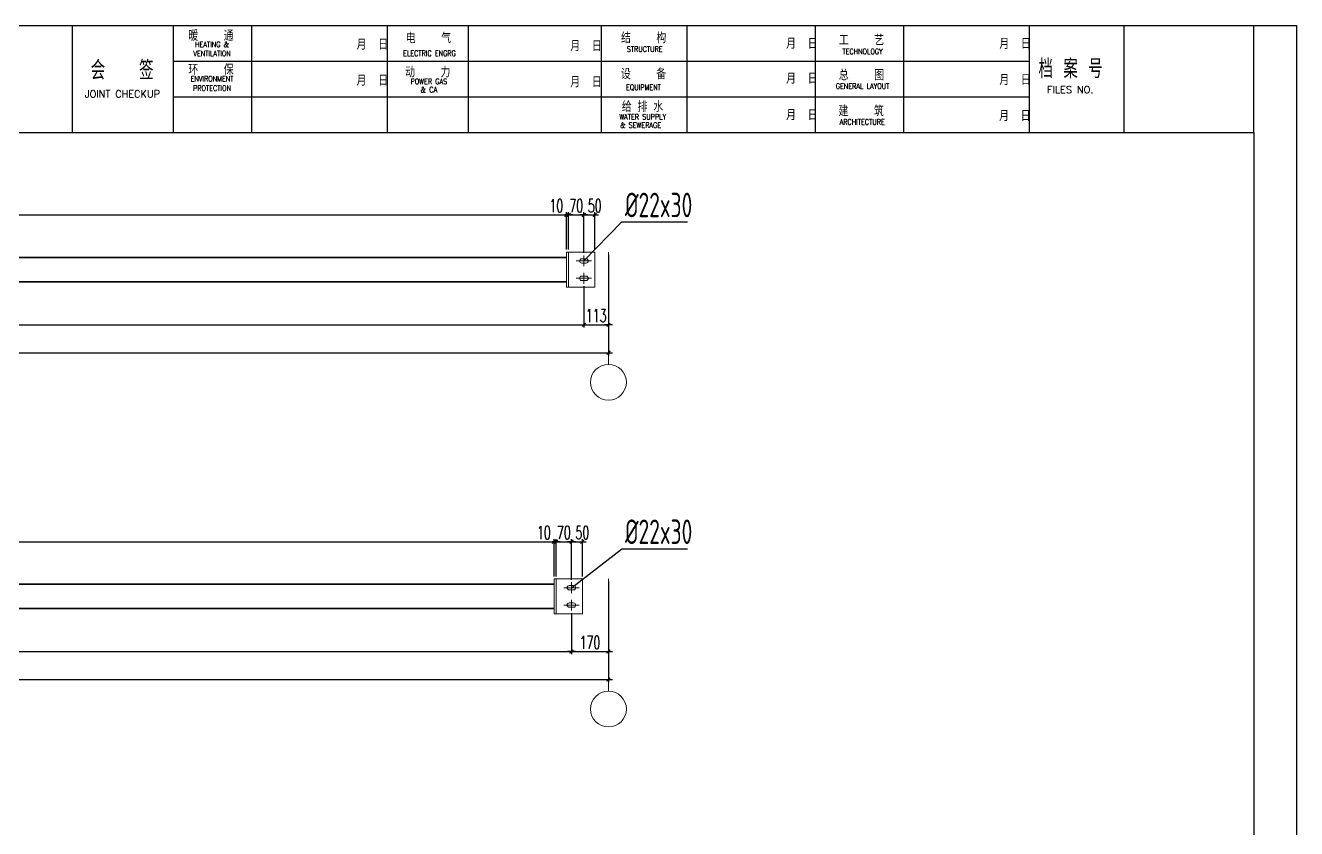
# Model space of a CAD drawing. Header units: inches. Extents: x 129725932 to 129894734, y 55771230 to 55809283.
# Drawn here: x 129791589 to 129797426, y 55784072 to 55787759 of the extents above; entities that cross this region are included whole.
import ezdxf
from ezdxf.enums import TextEntityAlignment as Align

# ---------------------------------------------------------------- set-up
doc = ezdxf.new("R2010")
doc.units = ezdxf.units.IN
doc.header["$MEASUREMENT"] = 0
doc.linetypes.add('CENTER', pattern=[50.8, 31.75, -6.35, 6.35, -6.35])
for name, color, linetype, lineweight in [('Bolt', 252, 'Continuous', 9), ('标注', 8, 'Continuous', 9), ('轴线层', 1, 'CENTER', 15), ('黄线', 2, 'Continuous', 13)]:
    doc.layers.add(name, color=color, linetype=linetype, lineweight=lineweight)
doc.layers.add('DIM', color=3, linetype='Continuous')
doc.layers.add('TK', color=140, linetype='Continuous')
doc.styles.add('ARIAL', font='swisscl.ttf', dxfattribs={"width": 0.7})
doc.styles.add('DIM_FONT', font='romans.shx', dxfattribs={"width": 0.618, "bigfont": '1hztxt.shx'})
doc.styles.add('hz', font='gbenor.shx', dxfattribs={"width": 0.75, "height": 100, "bigfont": 'gbcbig.shx'})
doc.styles.add('HZ1', font='romand.shx', dxfattribs={"width": 0.7, "height": 300, "bigfont": 'hzxy.shx'})
doc.styles.add('HZXY', font='romand.shx', dxfattribs={"bigfont": 'hzxy.shx'})
doc.styles.add('ROMANC', font='romanc.shx', dxfattribs={"width": 0.8, "bigfont": 'hztxt.shx'})
doc.styles.add('ROMAND', font='ROMAND.shx', dxfattribs={"width": 0.85})
doc.dimstyles.new('WGH(1)', dxfattribs={"dimscale": 1.2, "dimtxt": 100, "dimasz": 0.5, "dimexe": 75, "dimexo": 75, "dimgap": 50, "dimtad": 1, "dimdec": 0, "dimzin": 0, "dimdsep": 46, "dimtxsty": 'DIM_FONT', "dimblk1": '_DIMX', "dimblk2": '_DIMX', "dimsah": 1, "dimcen": 0.09, "dimclrd": 3, "dimclre": 3, "dimclrt": 7, "dimadec": 0, "dimazin": 0, "dimtfac": 1, "dimtdec": 0, "dimtix": 1, "dimtmove": 2, "dimatfit": 3, "dimldrblk": '_DIMX', "dimfxl": 0, "dimtolj": 1, "dimtzin": 0, "dimarcsym": 0})

# ---------------------------------------------------------------- blocks, each defined once
blk = doc.blocks.new('11111')
at = {"layer": 'TK', "lineweight": -3}
for p, q in [((6334425.8, 2886357), (6345762.2, 2886357)), ((6340303.3, 2885879.9), (6340303.3, 2886357)), ((6340303.3, 2885879.9), (6340303.3, 2886357)), ((6340754.3, 2885879.9), (6340754.3, 2886357)), ((6341104.1, 2885879.9), (6341104.1, 2886357)), ((6341708.5, 2885879.9), (6341708.5, 2886357)), ((6342070, 2885879.9), (6342070, 2886357)), ((6342662.8, 2885879.9), (6342662.8, 2886357)), ((6343045.2, 2885879.9), (6343045.2, 2886357)), ((6343617, 2885879.9), (6343617, 2886357)), ((6344011.2, 2885879.9), (6344011.2, 2886357)), ((6344571.3, 2885879.9), (6344571.3, 2886357)), ((6344571.3, 2885879.9), (6344571.3, 2886357)), ((6344992, 2886357), (6344992, 2885879.9)), ((6345571.4, 2885879.9), (6345571.4, 2886357)), ((6345571.4, 2885879.9), (6345571.4, 2886357)), ((6345762.2, 2886357), (6345762.2, 2870306.6)), ((6345762.2, 2886357), (6345762.2, 2870306.6)), ((6340754.3, 2886198), (6344571.3, 2886198)), ((6345571.4, 2885879.9), (6345571.4, 2886112.7)), ((6345571.4, 2885879.9), (6345571.4, 2886112.7)), ((6340754.3, 2886039), (6344571.3, 2886039)), ((6334616.6, 2885879.9), (6345571.4, 2885879.9)), ((6345571.4, 2885879.9), (6345571.4, 2870497.5))]:
    blk.add_line(p, q, dxfattribs=at)
at = {"layer": 'TK', "lineweight": -3, "text_generation_flag": 6}
for s, height, style, width, p in [('暖    通', 47.71, 'HZ1', 0.8, (6340921.3, 2886288.3)), ('电    气', 47.71, 'HZ1', 0.8, (6341890.7, 2886277)), ('结    构', 47.71, 'HZ1', 0.8, (6342850.6, 2886277.9)), ('工    艺', 47.71, 'HZ1', 0.8, (6343822, 2886267.9)), ('HEATING &', 24.81, 'ROMAND', 0.8, (6340926.1, 2886259.8)), ('  月  日', 47.71, 'HZ1', 0.8, (6341614.4, 2886248.8)), ('  月  日', 47.71, 'HZ1', 0.8, (6342567.7, 2886242.1)), ('STRUCTURE', 24.81, 'ROMAND', 0.8, (6342855.4, 2886239)), ('  月  日', 47.71, 'HZ1', 0.8, (6343530.1, 2886252.8)), ('TECHNOLOGY', 24.81, 'ROMAND', 0.8, (6343826.8, 2886228.6)), ('  月  日', 47.71, 'HZ1', 0.8, (6344480.9, 2886252.1)), ('会   签', 84.55, 'HZ1', 0.8, (6340525.1, 2886115.1)), ('VENTILATION', 24.81, 'ROMAND', 0.8, (6340926.1, 2886219.6)), ('ELECTRIC ENGRG', 24.81, 'ROMAND', 0.8, (6341895.5, 2886220.7)), ('环    保', 47.71, 'HZ1', 0.8, (6340921.3, 2886136.6)), ('  月  日', 47.71, 'HZ1', 0.8, (6341614.4, 2886088.2)), ('动    力', 47.71, 'HZ1', 0.8, (6341888.2, 2886125.6)), ('设    备', 47.71, 'HZ1', 0.8, (6342850, 2886117.2)), ('  月  日', 47.71, 'HZ1', 0.8, (6343530.1, 2886097)), ('总    图', 47.71, 'HZ1', 0.8, (6343822, 2886112.2)), ('  月  日', 47.71, 'HZ1', 0.8, (6344480.9, 2886090.9)), ('ENVIRONMENT', 24.81, 'ROMAND', 0.8, (6340926.1, 2886106.8)), ('PROTECTION', 24.81, 'ROMAND', 0.8, (6340926.1, 2886065)), ('POWER GAS', 24.81, 'ROMAND', 0.8, (6341893, 2886094.9)), ('& CA', 25.37, 'ROMAND', 0.8, (6341893, 2886057.9)), ('  月  日', 47.71, 'HZ1', 0.8, (6342567.7, 2886081.5)), ('EQUIPMENT', 24.81, 'ROMAND', 0.8, (6342849.8, 2886068.8)), ('GENERAL LAYOUT', 24.81, 'ROMAND', 0.8, (6343826.8, 2886073.9)), ('FILES NO.', 31.71, 'ROMANC', 1, (6344752.6, 2886054.4)), ('JOINT CHECKUP', 31.706, 'ROMANC', 1, (6340526.3, 2886036.1)), ('给 排 水', 47.71, 'HZ1', 0.8, (6342845.7, 2885971.6)), ('  月  日', 47.71, 'HZ1', 0.8, (6343530.1, 2885934.6)), ('建    筑', 47.71, 'HZ1', 0.8, (6343820.5, 2885952.3)), ('  月  日', 47.71, 'HZ1', 0.8, (6344479.8, 2885930.6)), ('WATER SUPPLY', 24.81, 'ROMAND', 0.8, (6342846.6, 2885937.1)), ('& SEWERAGE', 24.81, 'ROMAND', 0.8, (6342837.4, 2885900.1)), ('ARCHITECTURE', 24.81, 'ROMAND', 0.8, (6343825.3, 2885914.3))]:
    blk.add_text(s, height=height, rotation=180, dxfattribs=dict(at, style=style, width=width)).set_placement(p, align=Align.CENTER)
at = {"layer": 'TK', "lineweight": -3, "style": 'HZ1', "text_generation_flag": 6, "width": 0.8}
blk.add_text('档 案 号', height=84.55, rotation=180, dxfattribs=at).set_placement((6344611.7, 2886121.8))
at = {"layer": 'TK', "lineweight": -3}
for tag, height, style, width, p in [('PROJECT-NAME', 95.4, 'HZXY', 0.8, (6339242.7, 2871015.3)), ('ITEM-NAME', 95.4, 'HZXY', 0.8, (6341079.8, 2871018.9)), ('DISCIPLINE', 57.3, 'HZXY', 1, (6344328.6, 2871082.6)), ('STATUS', 57.3, 'HZXY', 0.8, (6345235.8, 2871000.4)), ('DRAWING-TITLE', 95.4, 'HZXY', 0.8, (6342797.5, 2870944.3)), ('SCALE', 57.3, 'ARIAL', 1, (6344326.2, 2870923)), ('版本号', 57.3, 'HZXY', 1, (6337057.1, 2870903.9)), ('REWORK-DATE', 57.3, 'ARIAL', 1, (6337574.4, 2870911.2)), ('DRAWING-TITLE', 95.4, 'HZXY', 0.8, (6342791.4, 2870805.4)), ('DATE', 57.3, 'ARIAL', 1, (6344324.1, 2870749.1)), ('版本号', 57.3, 'HZXY', 1, (6337057.1, 2870735.6)), ('REWORK-DATE', 57.3, 'ARIAL', 1, (6337574.4, 2870744.2)), ('DRAWING-TITLE', 95.4, 'HZXY', 0.8, (6342792.9, 2870673)), ('PROJECT-NUMBER', 57.3, 'ARIAL', 0.9, (6345225.3, 2870672.6)), ('REWORK-DATE', 57.3, 'ARIAL', 1, (6337574.4, 2870577.2)), ('DRAWING-NUMBER', 57.3, 'ARIAL', 1, (6344326.7, 2870583.8)), ('版本号', 57.3, 'HZXY', 1, (6337057.1, 2870574.3))]:
    blk.add_attdef(tag, text='', height=height, dxfattribs=dict(at, style=style, width=width)).set_placement(p, align=Align.MIDDLE)
blk = doc.blocks.new('_DIMX')
blk.add_line((-150, 0), (150, 0))
at = {"const_width": 50}
blk.add_lwpolyline([(-70, -70), (70, 70)], dxfattribs=at)
blk = doc.blocks.new('*D847')
at = {"layer": 'Defpoints', "color": 0}
for p in [(129786579.2, 55786573.4), (129794153.2, 55786573.4), (129794153.2, 55786384.8)]:
    blk.add_point(p, dxfattribs=at)
at = {"layer": 'DIM', "color": 3, "lineweight": -2}
for p, q in [((129786579.2, 55786561.4), (129786579.2, 55786372.8)), ((129794153.2, 55786561.4), (129794153.2, 55786372.8)), ((129786579.3, 55786384.8), (129794153.1, 55786384.8))]:
    blk.add_line(p, q, dxfattribs=at)
at = {"layer": 'DIM', "color": 3, "lineweight": -2, "xscale": 0.1199999999999999, "yscale": 0.1199999999999999, "zscale": 0.1199999999999999, "rotation": 180}
blk.add_blockref('_DIMX', (129786579.2, 55786384.8), dxfattribs=at)
at = {"layer": 'DIM', "color": 3, "lineweight": -2, "xscale": 0.1199999999999999, "yscale": 0.1199999999999999, "zscale": 0.1199999999999999}
blk.add_blockref('_DIMX', (129794153.2, 55786384.8), dxfattribs=at)
at = {"layer": 'DIM', "color": 7, "insert": (129790366.2, 55786426.8), "char_height": 60, "attachment_point": 5, "style": 'DIM_FONT'}
blk.add_mtext('\\A1;7574', dxfattribs=at)
blk = doc.blocks.new('*D848')
at = {"layer": 'Defpoints', "color": 0}
for p in [(129794266.2, 55786718.1), (129794153.2, 55786573.4), (129794266.2, 55786384.8)]:
    blk.add_point(p, dxfattribs=at)
at = {"layer": 'DIM', "color": 3, "lineweight": -2}
for p, q in [((129794266.2, 55786706.1), (129794266.2, 55786372.8)), ((129794153.2, 55786561.4), (129794153.2, 55786372.8)), ((129794153.1, 55786384.8), (129794153, 55786384.8)), ((129794153.2, 55786384.8), (129794266.2, 55786384.8)), ((129794266.3, 55786384.8), (129794266.4, 55786384.8))]:
    blk.add_line(p, q, dxfattribs=at)
at = {"layer": 'DIM', "color": 3, "lineweight": -2, "xscale": 0.1199999999999999, "yscale": 0.1199999999999999, "zscale": 0.1199999999999999}
blk.add_blockref('_DIMX', (129794153.2, 55786384.8), dxfattribs=at)
at = {"layer": 'DIM', "color": 3, "lineweight": -2, "xscale": 0.1199999999999999, "yscale": 0.1199999999999999, "zscale": 0.1199999999999999, "rotation": 180}
blk.add_blockref('_DIMX', (129794266.2, 55786384.8), dxfattribs=at)
at = {"layer": 'DIM', "color": 7, "insert": (129794209.7, 55786426.8), "char_height": 60, "attachment_point": 5, "style": 'DIM_FONT'}
blk.add_mtext('\\A1;113', dxfattribs=at)
blk = doc.blocks.new('*D849')
at = {"layer": 'Defpoints', "color": 0}
for p in [(129786466.2, 55786718.1), (129794266.2, 55786718.1), (129794266.2, 55786256.5)]:
    blk.add_point(p, dxfattribs=at)
at = {"layer": 'DIM', "color": 3, "lineweight": -2}
for p, q in [((129786466.2, 55786706.1), (129786466.2, 55786244.5)), ((129794266.2, 55786706.1), (129794266.2, 55786244.5)), ((129786466.3, 55786256.5), (129794266.1, 55786256.5))]:
    blk.add_line(p, q, dxfattribs=at)
at = {"layer": 'DIM', "color": 3, "lineweight": -2, "xscale": 0.1199999999999999, "yscale": 0.1199999999999999, "zscale": 0.1199999999999999, "rotation": 180}
blk.add_blockref('_DIMX', (129786466.2, 55786256.5), dxfattribs=at)
at = {"layer": 'DIM', "color": 3, "lineweight": -2, "xscale": 0.1199999999999999, "yscale": 0.1199999999999999, "zscale": 0.1199999999999999}
blk.add_blockref('_DIMX', (129794266.2, 55786256.5), dxfattribs=at)
at = {"layer": 'DIM', "color": 7, "insert": (129790366.2, 55786298.5), "char_height": 60, "attachment_point": 5, "style": 'DIM_FONT'}
blk.add_mtext('\\A1;7800', dxfattribs=at)
blk = doc.blocks.new('*D853')
at = {"layer": 'Defpoints', "color": 0}
for p in [(129794073.2, 55786889.2), (129786659.2, 55786718.1), (129794073.2, 55786718.1)]:
    blk.add_point(p, dxfattribs=at)
at = {"layer": 'DIM', "color": 3, "lineweight": -2}
for p, q in [((129786659.2, 55786730.1), (129786659.2, 55786901.2)), ((129786659.3, 55786889.2), (129794073.1, 55786889.2)), ((129794073.2, 55786730.1), (129794073.2, 55786901.2))]:
    blk.add_line(p, q, dxfattribs=at)
at = {"layer": 'DIM', "color": 3, "lineweight": -2, "xscale": 0.1199999999999999, "yscale": 0.1199999999999999, "zscale": 0.1199999999999999, "rotation": 180}
blk.add_blockref('_DIMX', (129786659.2, 55786889.2), dxfattribs=at)
at = {"layer": 'DIM', "color": 3, "lineweight": -2, "xscale": 0.1199999999999999, "yscale": 0.1199999999999999, "zscale": 0.1199999999999999}
blk.add_blockref('_DIMX', (129794073.2, 55786889.2), dxfattribs=at)
at = {"layer": 'DIM', "color": 7, "insert": (129790366.2, 55786931.2), "char_height": 60, "attachment_point": 5, "style": 'DIM_FONT'}
blk.add_mtext('\\A1;7414', dxfattribs=at)
blk = doc.blocks.new('*D854')
at = {"layer": 'Defpoints', "color": 0}
for p in [(129794083.2, 55786889.2), (129794073.2, 55786718.1), (129794083.2, 55786718.1)]:
    blk.add_point(p, dxfattribs=at)
at = {"layer": 'DIM', "color": 3, "lineweight": -2}
for p, q in [((129794073.1, 55786889.2), (129794073, 55786889.2)), ((129794073.2, 55786730.1), (129794073.2, 55786901.2)), ((129794073.2, 55786889.2), (129794083.2, 55786889.2)), ((129794083.2, 55786730.1), (129794083.2, 55786901.2)), ((129794083.3, 55786889.2), (129794083.4, 55786889.2))]:
    blk.add_line(p, q, dxfattribs=at)
at = {"layer": 'DIM', "color": 3, "lineweight": -2, "xscale": 0.1199999999999999, "yscale": 0.1199999999999999, "zscale": 0.1199999999999999}
blk.add_blockref('_DIMX', (129794073.2, 55786889.2), dxfattribs=at)
at = {"layer": 'DIM', "color": 3, "lineweight": -2, "xscale": 0.1199999999999999, "yscale": 0.1199999999999999, "zscale": 0.1199999999999999, "rotation": 180}
blk.add_blockref('_DIMX', (129794083.2, 55786889.2), dxfattribs=at)
at = {"layer": 'DIM', "color": 7, "insert": (129794026.6, 55786931.2), "char_height": 60, "attachment_point": 5, "style": 'DIM_FONT'}
blk.add_mtext('\\A1;10', dxfattribs=at)
blk = doc.blocks.new('*D855')
at = {"layer": 'Defpoints', "color": 0}
for p in [(129794153.2, 55786889.2), (129794083.2, 55786718.1), (129794153.2, 55786702.8)]:
    blk.add_point(p, dxfattribs=at)
at = {"layer": 'DIM', "color": 3, "lineweight": -2}
for p, q in [((129794083.1, 55786889.2), (129794083, 55786889.2)), ((129794083.2, 55786730.1), (129794083.2, 55786901.2)), ((129794083.2, 55786889.2), (129794153.2, 55786889.2)), ((129794153.2, 55786714.8), (129794153.2, 55786901.2)), ((129794153.3, 55786889.2), (129794153.4, 55786889.2))]:
    blk.add_line(p, q, dxfattribs=at)
at = {"layer": 'DIM', "color": 3, "lineweight": -2, "xscale": 0.1199999999999999, "yscale": 0.1199999999999999, "zscale": 0.1199999999999999}
blk.add_blockref('_DIMX', (129794083.2, 55786889.2), dxfattribs=at)
at = {"layer": 'DIM', "color": 3, "lineweight": -2, "xscale": 0.1199999999999999, "yscale": 0.1199999999999999, "zscale": 0.1199999999999999, "rotation": 180}
blk.add_blockref('_DIMX', (129794153.2, 55786889.2), dxfattribs=at)
at = {"layer": 'DIM', "color": 7, "insert": (129794118.2, 55786931.2), "char_height": 60, "attachment_point": 5, "style": 'DIM_FONT'}
blk.add_mtext('\\A1;70', dxfattribs=at)
blk = doc.blocks.new('*D856')
at = {"layer": 'Defpoints', "color": 0}
for p in [(129794203.2, 55786889.2), (129794153.2, 55786702.8), (129794203.2, 55786718.1)]:
    blk.add_point(p, dxfattribs=at)
at = {"layer": 'DIM', "color": 3, "lineweight": -2}
for p, q in [((129794153.2, 55786714.8), (129794153.2, 55786901.2)), ((129794153.3, 55786889.2), (129794203.1, 55786889.2)), ((129794203.2, 55786730.1), (129794203.2, 55786901.2))]:
    blk.add_line(p, q, dxfattribs=at)
at = {"layer": 'DIM', "color": 3, "lineweight": -2, "xscale": 0.1199999999999999, "yscale": 0.1199999999999999, "zscale": 0.1199999999999999, "rotation": 180}
blk.add_blockref('_DIMX', (129794153.2, 55786889.2), dxfattribs=at)
at = {"layer": 'DIM', "color": 3, "lineweight": -2, "xscale": 0.1199999999999999, "yscale": 0.1199999999999999, "zscale": 0.1199999999999999}
blk.add_blockref('_DIMX', (129794203.2, 55786889.2), dxfattribs=at)
at = {"layer": 'DIM', "color": 7, "insert": (129794203.1, 55786931.2), "char_height": 60, "attachment_point": 5, "style": 'DIM_FONT'}
blk.add_mtext('\\A1;50', dxfattribs=at)
blk = doc.blocks.new('*D933')
at = {"layer": 'Defpoints', "color": 0}
for p in [(129786636.2, 55785073.4), (129794096.2, 55785073.4), (129794096.2, 55784884.8)]:
    blk.add_point(p, dxfattribs=at)
at = {"layer": 'DIM', "color": 3, "lineweight": -2}
for p, q in [((129786636.2, 55785061.4), (129786636.2, 55784872.8)), ((129794096.2, 55785061.4), (129794096.2, 55784872.8)), ((129786636.3, 55784884.8), (129794096.1, 55784884.8))]:
    blk.add_line(p, q, dxfattribs=at)
at = {"layer": 'DIM', "color": 3, "lineweight": -2, "xscale": 0.1199999999999999, "yscale": 0.1199999999999999, "zscale": 0.1199999999999999, "rotation": 180}
blk.add_blockref('_DIMX', (129786636.2, 55784884.8), dxfattribs=at)
at = {"layer": 'DIM', "color": 3, "lineweight": -2, "xscale": 0.1199999999999999, "yscale": 0.1199999999999999, "zscale": 0.1199999999999999}
blk.add_blockref('_DIMX', (129794096.2, 55784884.8), dxfattribs=at)
at = {"layer": 'DIM', "color": 7, "insert": (129790366.2, 55784926.8), "char_height": 60, "attachment_point": 5, "style": 'DIM_FONT'}
blk.add_mtext('\\A1;7460', dxfattribs=at)
blk = doc.blocks.new('*D934')
at = {"layer": 'Defpoints', "color": 0}
for p in [(129794266.2, 55785218.1), (129794096.2, 55785073.4), (129794266.2, 55784884.8)]:
    blk.add_point(p, dxfattribs=at)
at = {"layer": 'DIM', "color": 3, "lineweight": -2}
for p, q in [((129794266.2, 55785206.1), (129794266.2, 55784872.8)), ((129794096.2, 55785061.4), (129794096.2, 55784872.8)), ((129794096.3, 55784884.8), (129794266.1, 55784884.8))]:
    blk.add_line(p, q, dxfattribs=at)
at = {"layer": 'DIM', "color": 3, "lineweight": -2, "xscale": 0.1199999999999999, "yscale": 0.1199999999999999, "zscale": 0.1199999999999999, "rotation": 180}
blk.add_blockref('_DIMX', (129794096.2, 55784884.8), dxfattribs=at)
at = {"layer": 'DIM', "color": 3, "lineweight": -2, "xscale": 0.1199999999999999, "yscale": 0.1199999999999999, "zscale": 0.1199999999999999}
blk.add_blockref('_DIMX', (129794266.2, 55784884.8), dxfattribs=at)
at = {"layer": 'DIM', "color": 7, "insert": (129794181.2, 55784926.8), "char_height": 60, "attachment_point": 5, "style": 'DIM_FONT'}
blk.add_mtext('\\A1;170', dxfattribs=at)
blk = doc.blocks.new('*D935')
at = {"layer": 'Defpoints', "color": 0}
for p in [(129786466.2, 55785218.1), (129794266.2, 55785218.1), (129794266.2, 55784756.5)]:
    blk.add_point(p, dxfattribs=at)
at = {"layer": 'DIM', "color": 3, "lineweight": -2}
for p, q in [((129786466.2, 55785206.1), (129786466.2, 55784744.5)), ((129794266.2, 55785206.1), (129794266.2, 55784744.5)), ((129786466.3, 55784756.5), (129794266.1, 55784756.5))]:
    blk.add_line(p, q, dxfattribs=at)
at = {"layer": 'DIM', "color": 3, "lineweight": -2, "xscale": 0.1199999999999999, "yscale": 0.1199999999999999, "zscale": 0.1199999999999999, "rotation": 180}
blk.add_blockref('_DIMX', (129786466.2, 55784756.5), dxfattribs=at)
at = {"layer": 'DIM', "color": 3, "lineweight": -2, "xscale": 0.1199999999999999, "yscale": 0.1199999999999999, "zscale": 0.1199999999999999}
blk.add_blockref('_DIMX', (129794266.2, 55784756.5), dxfattribs=at)
at = {"layer": 'DIM', "color": 7, "insert": (129790366.2, 55784798.5), "char_height": 60, "attachment_point": 5, "style": 'DIM_FONT'}
blk.add_mtext('\\A1;7800', dxfattribs=at)
blk = doc.blocks.new('*D939')
at = {"layer": 'Defpoints', "color": 0}
for p in [(129794016.2, 55785389.2), (129786716.2, 55785218.1), (129794016.2, 55785218.1)]:
    blk.add_point(p, dxfattribs=at)
at = {"layer": 'DIM', "color": 3, "lineweight": -2}
for p, q in [((129786716.2, 55785230.1), (129786716.2, 55785401.2)), ((129786716.3, 55785389.2), (129794016.1, 55785389.2)), ((129794016.2, 55785230.1), (129794016.2, 55785401.2))]:
    blk.add_line(p, q, dxfattribs=at)
at = {"layer": 'DIM', "color": 3, "lineweight": -2, "xscale": 0.1199999999999999, "yscale": 0.1199999999999999, "zscale": 0.1199999999999999, "rotation": 180}
blk.add_blockref('_DIMX', (129786716.2, 55785389.2), dxfattribs=at)
at = {"layer": 'DIM', "color": 3, "lineweight": -2, "xscale": 0.1199999999999999, "yscale": 0.1199999999999999, "zscale": 0.1199999999999999}
blk.add_blockref('_DIMX', (129794016.2, 55785389.2), dxfattribs=at)
at = {"layer": 'DIM', "color": 7, "insert": (129790366.2, 55785431.2), "char_height": 60, "attachment_point": 5, "style": 'DIM_FONT'}
blk.add_mtext('\\A1;7300', dxfattribs=at)
blk = doc.blocks.new('*D940')
at = {"layer": 'Defpoints', "color": 0}
for p in [(129794026.2, 55785389.2), (129794016.2, 55785218.1), (129794026.2, 55785218.1)]:
    blk.add_point(p, dxfattribs=at)
at = {"layer": 'DIM', "color": 3, "lineweight": -2}
for p, q in [((129794016.1, 55785389.2), (129794016, 55785389.2)), ((129794016.2, 55785230.1), (129794016.2, 55785401.2)), ((129794016.2, 55785389.2), (129794026.2, 55785389.2)), ((129794026.2, 55785230.1), (129794026.2, 55785401.2)), ((129794026.3, 55785389.2), (129794026.4, 55785389.2))]:
    blk.add_line(p, q, dxfattribs=at)
at = {"layer": 'DIM', "color": 3, "lineweight": -2, "xscale": 0.1199999999999999, "yscale": 0.1199999999999999, "zscale": 0.1199999999999999}
blk.add_blockref('_DIMX', (129794016.2, 55785389.2), dxfattribs=at)
at = {"layer": 'DIM', "color": 3, "lineweight": -2, "xscale": 0.1199999999999999, "yscale": 0.1199999999999999, "zscale": 0.1199999999999999, "rotation": 180}
blk.add_blockref('_DIMX', (129794026.2, 55785389.2), dxfattribs=at)
at = {"layer": 'DIM', "color": 7, "insert": (129793969.6, 55785431.2), "char_height": 60, "attachment_point": 5, "style": 'DIM_FONT'}
blk.add_mtext('\\A1;10', dxfattribs=at)
blk = doc.blocks.new('*D941')
at = {"layer": 'Defpoints', "color": 0}
for p in [(129794096.2, 55785389.2), (129794026.2, 55785218.1), (129794096.2, 55785202.8)]:
    blk.add_point(p, dxfattribs=at)
at = {"layer": 'DIM', "color": 3, "lineweight": -2}
for p, q in [((129794026.1, 55785389.2), (129794026, 55785389.2)), ((129794026.2, 55785230.1), (129794026.2, 55785401.2)), ((129794026.2, 55785389.2), (129794096.2, 55785389.2)), ((129794096.2, 55785214.8), (129794096.2, 55785401.2)), ((129794096.3, 55785389.2), (129794096.4, 55785389.2))]:
    blk.add_line(p, q, dxfattribs=at)
at = {"layer": 'DIM', "color": 3, "lineweight": -2, "xscale": 0.1199999999999999, "yscale": 0.1199999999999999, "zscale": 0.1199999999999999}
blk.add_blockref('_DIMX', (129794026.2, 55785389.2), dxfattribs=at)
at = {"layer": 'DIM', "color": 3, "lineweight": -2, "xscale": 0.1199999999999999, "yscale": 0.1199999999999999, "zscale": 0.1199999999999999, "rotation": 180}
blk.add_blockref('_DIMX', (129794096.2, 55785389.2), dxfattribs=at)
at = {"layer": 'DIM', "color": 7, "insert": (129794061.2, 55785431.2), "char_height": 60, "attachment_point": 5, "style": 'DIM_FONT'}
blk.add_mtext('\\A1;70', dxfattribs=at)
blk = doc.blocks.new('*D942')
at = {"layer": 'Defpoints', "color": 0}
for p in [(129794146.2, 55785389.2), (129794096.2, 55785202.8), (129794146.2, 55785218.1)]:
    blk.add_point(p, dxfattribs=at)
at = {"layer": 'DIM', "color": 3, "lineweight": -2}
for p, q in [((129794096.2, 55785214.8), (129794096.2, 55785401.2)), ((129794096.3, 55785389.2), (129794146.1, 55785389.2)), ((129794146.2, 55785230.1), (129794146.2, 55785401.2))]:
    blk.add_line(p, q, dxfattribs=at)
at = {"layer": 'DIM', "color": 3, "lineweight": -2, "xscale": 0.1199999999999999, "yscale": 0.1199999999999999, "zscale": 0.1199999999999999, "rotation": 180}
blk.add_blockref('_DIMX', (129794096.2, 55785389.2), dxfattribs=at)
at = {"layer": 'DIM', "color": 3, "lineweight": -2, "xscale": 0.1199999999999999, "yscale": 0.1199999999999999, "zscale": 0.1199999999999999}
blk.add_blockref('_DIMX', (129794146.2, 55785389.2), dxfattribs=at)
at = {"layer": 'DIM', "color": 7, "insert": (129794146.1, 55785431.2), "char_height": 60, "attachment_point": 5, "style": 'DIM_FONT'}
blk.add_mtext('\\A1;50', dxfattribs=at)

msp = doc.modelspace()

# ---------------------------------------------------------------- linework, layer by layer
for p, q in [((129794153.2, 55786678.1), (129794326.3, 55786855.6)), ((129794629.3, 55786855.6), (129794326.3, 55786855.6)), ((129794096.2, 55785178.1), (129794326.3, 55785355.6)), ((129794629.3, 55785355.6), (129794326.3, 55785355.6))]:
    msp.add_line(p, q)
at = {"layer": 'Bolt'}
for p, q in [((129794153.2, 55786653.4), (129794153.2, 55786702.8)), ((129794118.5, 55786678.1), (129794187.9, 55786678.1)), ((129794143.2, 55786688.1), (129794163.2, 55786688.1)), ((129794143.2, 55786668.1), (129794163.2, 55786668.1)), ((129794118.5, 55786598.1), (129794187.9, 55786598.1)), ((129794143.2, 55786608.1), (129794163.2, 55786608.1)), ((129794143.2, 55786588.1), (129794163.2, 55786588.1)), ((129794153.2, 55786573.4), (129794153.2, 55786622.8)), ((129794061.5, 55785178.1), (129794130.9, 55785178.1)), ((129794086.2, 55785188.1), (129794106.2, 55785188.1)), ((129794096.2, 55785153.4), (129794096.2, 55785202.8)), ((129794086.2, 55785168.1), (129794106.2, 55785168.1)), ((129794096.2, 55785073.4), (129794096.2, 55785122.8)), ((129794061.5, 55785098.1), (129794130.9, 55785098.1)), ((129794086.2, 55785108.1), (129794106.2, 55785108.1)), ((129794086.2, 55785088.1), (129794106.2, 55785088.1))]:
    msp.add_line(p, q, dxfattribs=at)
for centre, start, end in [((129794143.2, 55786678.1), 90, 270), ((129794163.2, 55786678.1), 270, 90), ((129794143.2, 55786598.1), 90, 270), ((129794163.2, 55786598.1), 270, 90), ((129794086.2, 55785178.1), 90, 270), ((129794106.2, 55785178.1), 270, 90), ((129794086.2, 55785098.1), 90, 270), ((129794106.2, 55785098.1), 270, 90)]:
    msp.add_arc(centre, 10, start, end, dxfattribs=at)
at = {"layer": '标注'}
for p, q in [((129794266.2, 55786718.1), (129794266.2, 55786203.1)), ((129794266.2, 55785218.1), (129794266.2, 55784703.1))]:
    msp.add_line(p, q, dxfattribs=at)
for centre in [(129794266.2, 55786120.9), (129794266.2, 55784620.9)]:
    msp.add_circle(centre, 82.2, dxfattribs=at)
at = {"layer": '黄线'}
for p, q in [((129786659.2, 55786695.1), (129794073.2, 55786695.1)), ((129786659.2, 55786692.1), (129794073.2, 55786692.1)), ((129786659.2, 55786584.1), (129794073.2, 55786584.1)), ((129786659.2, 55786581.1), (129794073.2, 55786581.1)), ((129786716.2, 55785195.1), (129794016.2, 55785195.1)), ((129786716.2, 55785192.1), (129794016.2, 55785192.1)), ((129786716.2, 55785084.1), (129794016.2, 55785084.1)), ((129786716.2, 55785081.1), (129794016.2, 55785081.1))]:
    msp.add_line(p, q, dxfattribs=at)
for points in [[(129794083.2, 55786718.1), (129794073.2, 55786718.1), (129794073.2, 55786558.1), (129794083.2, 55786558.1)], [(129794203.2, 55786718.1), (129794083.2, 55786718.1), (129794083.2, 55786558.1), (129794203.2, 55786558.1)], [(129794026.2, 55785218.1), (129794016.2, 55785218.1), (129794016.2, 55785058.1), (129794026.2, 55785058.1)], [(129794146.2, 55785218.1), (129794026.2, 55785218.1), (129794026.2, 55785058.1), (129794146.2, 55785058.1)]]:
    msp.add_lwpolyline(points, close=True, dxfattribs=at)

# ---------------------------------------------------------------- block references
at = {"xscale": 1.029830321669579, "yscale": 1.029830329120159, "zscale": 1.029830305831691}
msp.add_blockref('11111', (123262367.8, 52815300.9), dxfattribs=at)

# ---------------------------------------------------------------- texts
at = {"layer": '轴线层', "color": 4, "linetype": 'ByBlock', "char_height": 112.5, "width": 1506.743, "attachment_point": 1, "style": 'hz'}
for insert in [(129794342.1, 55786991.1), (129794342.1, 55785491.1)]:
    msp.add_mtext('%%C22x30', dxfattribs=dict(at, insert=insert))

# ---------------------------------------------------------------- dimensions: what is measured, and where the dimension line sits
at = {"layer": 'DIM'}
for base, p1, p2, picture, middle in [((129794073.2, 55786889.2), (129786659.2, 55786718.1), (129794073.2, 55786718.1), '*D853', (129790366.2, 55786931.2)), ((129794153.2, 55786889.2), (129794083.2, 55786718.1), (129794153.2, 55786702.8), '*D855', (129794118.2, 55786931.2)), ((129794266.2, 55786256.5), (129786466.2, 55786718.1), (129794266.2, 55786718.1), '*D849', (129790366.2, 55786298.5)), ((129794266.2, 55786384.8), (129794153.2, 55786573.4), (129794266.2, 55786718.1), '*D848', (129794209.7, 55786426.8)), ((129794153.2, 55786384.8), (129786579.2, 55786573.4), (129794153.2, 55786573.4), '*D847', (129790366.2, 55786426.8)), ((129794016.2, 55785389.2), (129786716.2, 55785218.1), (129794016.2, 55785218.1), '*D939', (129790366.2, 55785431.2)), ((129794096.2, 55785389.2), (129794026.2, 55785218.1), (129794096.2, 55785202.8), '*D941', (129794061.2, 55785431.2)), ((129794266.2, 55784756.5), (129786466.2, 55785218.1), (129794266.2, 55785218.1), '*D935', (129790366.2, 55784798.5)), ((129794266.2, 55784884.8), (129794096.2, 55785073.4), (129794266.2, 55785218.1), '*D934', (129794181.2, 55784926.8)), ((129794096.2, 55784884.8), (129786636.2, 55785073.4), (129794096.2, 55785073.4), '*D933', (129790366.2, 55784926.8))]:
    dim = msp.add_linear_dim(base=base, p1=p1, p2=p2, dimstyle='WGH(1)', override={"dimtxt": 50, "dimasz": 0.1, "dimexe": 10, "dimexo": 10, "dimgap": 10, "dimfxl": 250}, dxfattribs=at)
    dim.commit()
    dim.dimension.update_dxf_attribs({"geometry": picture, "text_midpoint": middle})
for base, p1, p2, picture, middle in [((129794083.2, 55786889.2), (129794073.2, 55786718.1), (129794083.2, 55786718.1), '*D854', (129794026.6, 55786931.2)), ((129794203.2, 55786889.2), (129794153.2, 55786702.8), (129794203.2, 55786718.1), '*D856', (129794203.1, 55786931.2)), ((129794026.2, 55785389.2), (129794016.2, 55785218.1), (129794026.2, 55785218.1), '*D940', (129793969.6, 55785431.2)), ((129794146.2, 55785389.2), (129794096.2, 55785202.8), (129794146.2, 55785218.1), '*D942', (129794146.1, 55785431.2))]:
    dim = msp.add_linear_dim(base=base, p1=p1, p2=p2, dimstyle='WGH(1)', override={"dimtxt": 50, "dimasz": 0.1, "dimexe": 10, "dimexo": 10, "dimgap": 10, "dimfxl": 250}, dxfattribs=at)
    dim.commit()
    dim.dimension.update_dxf_attribs({"geometry": picture, "text_midpoint": middle, "dimtype": 128})

doc.saveas('drawing.dxf')
